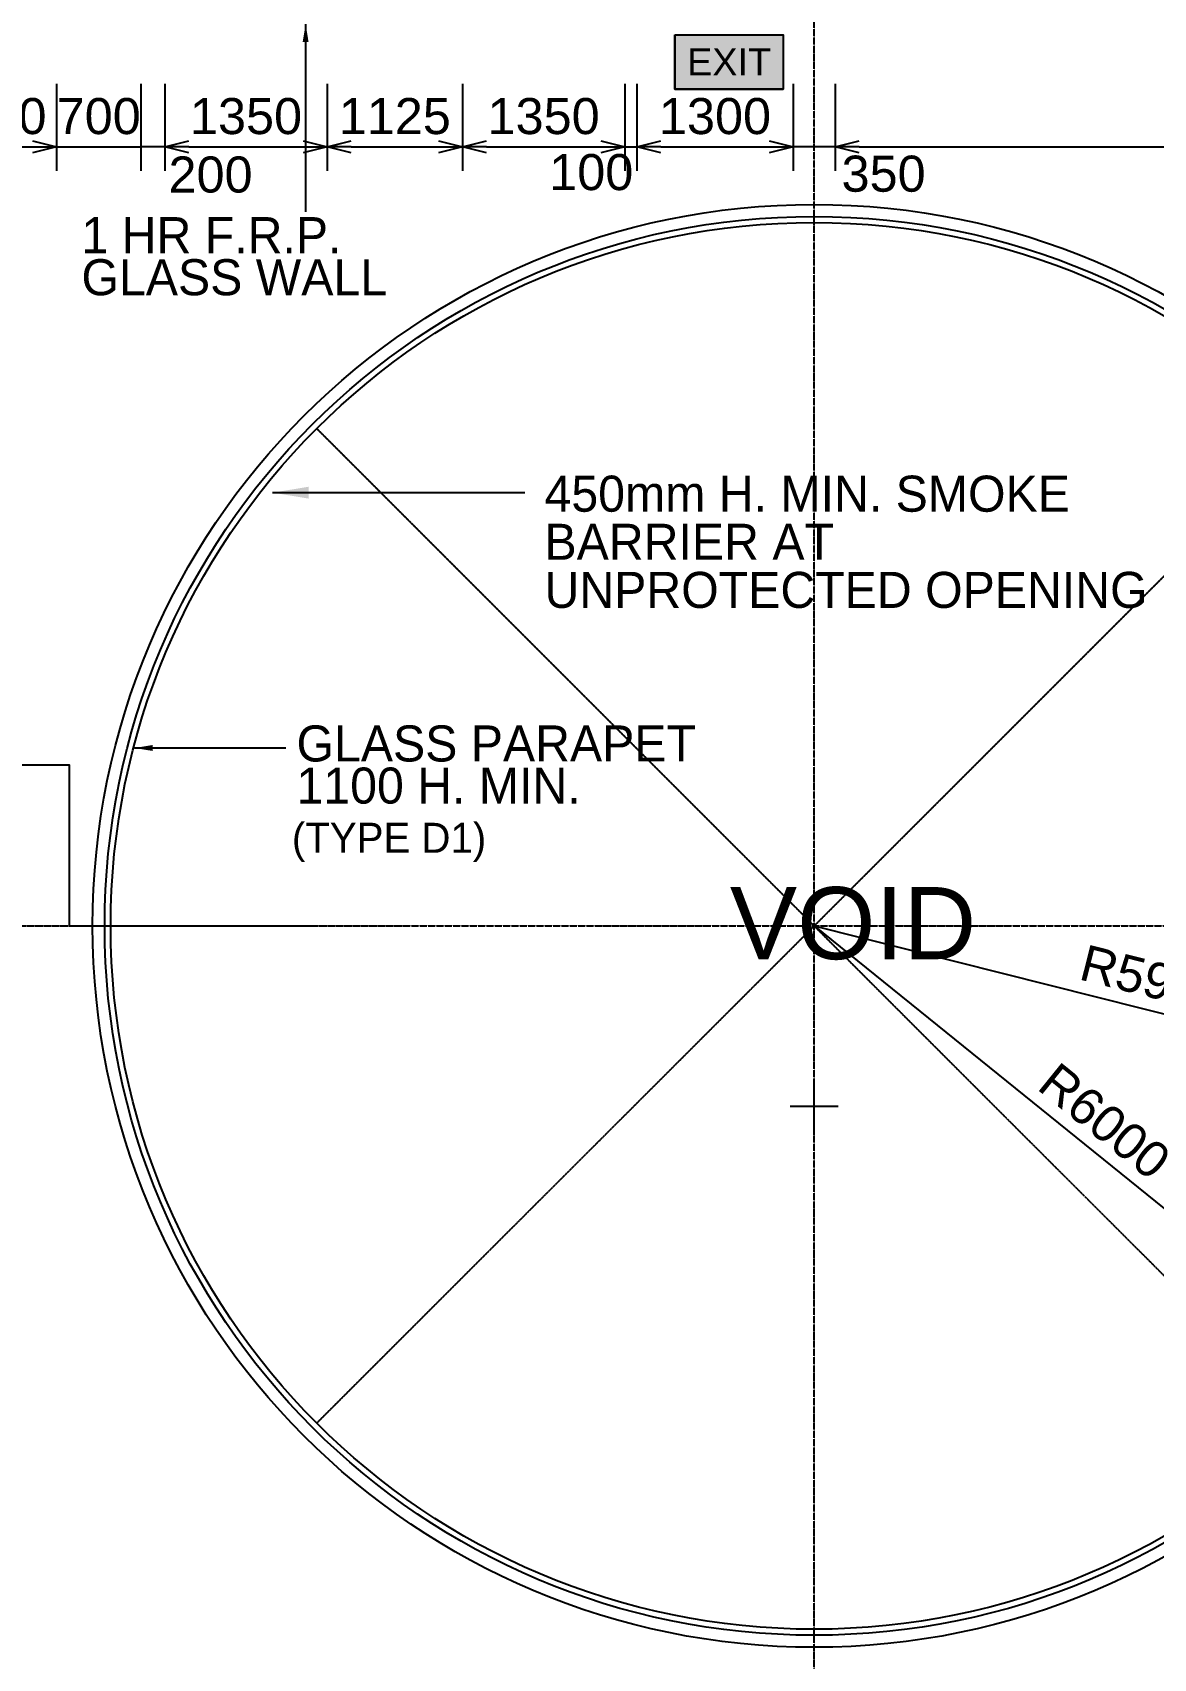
# Model space of a CAD drawing. Header units: millimetres. Extents: x 493 to 50177, y 313 to 55316.
# Drawn here: x 15289 to 24610, y 16092 to 29615 of the extents above; entities that cross this region are included whole.
import ezdxf
from ezdxf.enums import TextEntityAlignment as Align

# ---------------------------------------------------------------- set-up
doc = ezdxf.new("R2010")
doc.units = ezdxf.units.MM
doc.linetypes.add('CENTER', pattern=[50.8, 31.75, -6.35, 6.35, -6.35])
doc.linetypes.add('DASHDOT', pattern=[1, 0.5, -0.25, 0, -0.25])
doc.layers.get('0').update_dxf_attribs({"color": 8})
doc.layers.get('Defpoints').update_dxf_attribs({"color": 8})
for name, color, linetype in [('DLN020__', 8, 'DASHDOT'), ('DLN030', 8, 'Continuous'), ('DLN040_2', 8, 'Continuous'), ('DLN040__', 8, 'Continuous'), ('DLN041__', 8, 'Continuous'), ('DLN052__', 8, 'Continuous'), ('DLN324__', 8, 'Continuous'), ('DLN327__', 8, 'CENTER'), ('DLN580__', 8, 'Continuous'), ('FS-10', 8, 'Continuous')]:
    doc.layers.add(name, color=color, linetype=linetype)
doc.styles.add('ROMANS', font='swissl.ttf')
doc.styles.add('SWIS721LT450', font='swissl.ttf')
doc.styles.add('SWIS721LT750', font='swissl.ttf')
doc.dimstyles.new('INTDIM', dxfattribs={"dimscale": 200, "dimtxt": 2.25, "dimasz": 1.5, "dimexe": 1, "dimexo": 0, "dimgap": 1, "dimtad": 1, "dimdec": 0, "dimrnd": 1, "dimzin": 1, "dimdsep": 46, "dimtxsty": 'SWIS721LT450', "dimcen": 1, "dimclrd": 256, "dimclre": 256, "dimclrt": 256, "dimaunit": 1, "dimadec": 3, "dimazin": 0, "dimtfac": 1, "dimtdec": 0, "dimtix": 1, "dimtmove": 2, "dimatfit": 0, "dimfxl": 1, "dimtolj": 1, "dimtzin": 0, "dimarcsym": 0})

# ---------------------------------------------------------------- blocks, each defined once
blk = doc.blocks.new('DIMARR')
for p, q in [((-1, 0.25), (0, 0)), ((-1, 0), (0, 0)), ((0, 0), (-1, -0.25))]:
    blk.add_line(p, q)
blk = doc.blocks.new('*D247')
at = {"layer": 'Defpoints', "color": 0, "transparency": 16777216}
for p in [(21964, 29387), (29539, 29387), (29539, 28664)]:
    blk.add_point(p, dxfattribs=at)
at = {"layer": 'DLN030', "lineweight": -2, "transparency": 16777216}
for p, q in [((21964, 29187), (21964, 28464)), ((29539, 29187), (29539, 28464)), ((22164, 28664), (29339, 28664))]:
    blk.add_line(p, q, dxfattribs=at)
at = {"layer": 'DLN030', "lineweight": -2, "transparency": 16777216, "xscale": 200, "yscale": 200, "zscale": 200, "rotation": 180}
blk.add_blockref('DIMARR', (21964, 28664), dxfattribs=at)
at = {"layer": 'DLN030', "lineweight": -2, "transparency": 16777216, "xscale": 200, "yscale": 200, "zscale": 200}
blk.add_blockref('DIMARR', (29539, 28664), dxfattribs=at)
at = {"layer": 'DLN030', "transparency": 16777216, "insert": (25751, 28918), "char_height": 300, "attachment_point": 5, "style": 'SWIS721LT450'}
blk.add_mtext('\\A1;7575', dxfattribs=at)
blk = doc.blocks.new('*D319')
at = {"layer": 'Defpoints', "color": 0, "transparency": 16777216}
for p in [(21789, 22185), (27510, 20743)]:
    blk.add_point(p, dxfattribs=at)
at = {"layer": 'DLN030', "lineweight": -2, "transparency": 16777216}
blk.add_line((21789, 22185), (27316, 20792), dxfattribs=at)
at = {"layer": 'DLN030', "lineweight": -2, "transparency": 16777216, "xscale": 200, "yscale": 200, "zscale": 200, "rotation": 345.8505822309886}
blk.add_blockref('DIMARR', (27510, 20743), dxfattribs=at)
at = {"layer": 'DLN030', "transparency": 16777216, "insert": (24614, 21735), "char_height": 300, "attachment_point": 5, "rotation": 345.8506, "style": 'SWIS721LT450'}
blk.add_mtext('\\A1;R5900', dxfattribs=at)
blk = doc.blocks.new('*D361')
at = {"layer": 'Defpoints', "color": 0, "transparency": 16777216}
for p in [(21614, 29387), (21964, 29387), (21614, 28664)]:
    blk.add_point(p, dxfattribs=at)
at = {"layer": 'DLN030', "lineweight": -2, "transparency": 16777216}
for p, q in [((21614, 29187), (21614, 28464)), ((21964, 29187), (21964, 28464)), ((21964, 28664), (21614, 28664))]:
    blk.add_line(p, q, dxfattribs=at)
at = {"layer": 'DLN030', "transparency": 16777216, "insert": (22366, 28439), "char_height": 300, "attachment_point": 5, "style": 'SWIS721LT450'}
blk.add_mtext('\\A1;350', dxfattribs=at)
blk = doc.blocks.new('FSEX-V01')
at = {"layer": 'DLN580__'}
for p, q in [((0, 300), (0, 0)), ((0, 300), (600, 300)), ((600, 300), (600, 0)), ((0, 0), (600, 0))]:
    blk.add_line(p, q, dxfattribs=at)
at = {"layer": 'DLN580__', "style": 'ROMANS'}
blk.add_text('EXIT', height=150, dxfattribs=at).set_placement((300, 150), align=Align.MIDDLE)
blk = doc.blocks.new('*D366')
at = {"layer": 'Defpoints', "color": 0, "transparency": 16777216}
for p in [(16189, 29387), (16389, 29387), (16189, 28664)]:
    blk.add_point(p, dxfattribs=at)
at = {"layer": 'DLN030', "lineweight": -2, "transparency": 16777216}
for p, q in [((16189, 29187), (16189, 28464)), ((16389, 29187), (16389, 28464)), ((16389, 28664), (16189, 28664))]:
    blk.add_line(p, q, dxfattribs=at)
at = {"layer": 'DLN030', "transparency": 16777216, "insert": (16769, 28432), "char_height": 300, "attachment_point": 5, "style": 'SWIS721LT450'}
blk.add_mtext('\\A1;200', dxfattribs=at)
blk = doc.blocks.new('*D367')
at = {"layer": 'Defpoints', "color": 0, "transparency": 16777216}
for p in [(20214, 29387), (20314, 29387), (20314, 28664)]:
    blk.add_point(p, dxfattribs=at)
at = {"layer": 'DLN030', "lineweight": -2, "transparency": 16777216}
for p, q in [((20214, 29187), (20214, 28464)), ((20314, 29187), (20314, 28464)), ((20214, 28664), (20314, 28664))]:
    blk.add_line(p, q, dxfattribs=at)
at = {"layer": 'DLN030', "transparency": 16777216, "insert": (19935, 28452), "char_height": 300, "attachment_point": 5, "style": 'SWIS721LT450'}
blk.add_mtext('\\A1;100', dxfattribs=at)
blk = doc.blocks.new('*D368')
at = {"layer": 'Defpoints', "color": 0, "transparency": 16777216}
for p in [(20314, 29387), (21614, 29387), (21614, 28664)]:
    blk.add_point(p, dxfattribs=at)
at = {"layer": 'DLN030', "lineweight": -2, "transparency": 16777216}
for p, q in [((20314, 29187), (20314, 28464)), ((21614, 29187), (21614, 28464)), ((20514, 28664), (21414, 28664))]:
    blk.add_line(p, q, dxfattribs=at)
at = {"layer": 'DLN030', "lineweight": -2, "transparency": 16777216, "xscale": 200, "yscale": 200, "zscale": 200, "rotation": 180}
blk.add_blockref('DIMARR', (20314, 28664), dxfattribs=at)
at = {"layer": 'DLN030', "lineweight": -2, "transparency": 16777216, "xscale": 200, "yscale": 200, "zscale": 200}
blk.add_blockref('DIMARR', (21614, 28664), dxfattribs=at)
at = {"layer": 'DLN030', "transparency": 16777216, "insert": (20964, 28918), "char_height": 300, "attachment_point": 5, "style": 'SWIS721LT450'}
blk.add_mtext('\\A1;1300', dxfattribs=at)
blk = doc.blocks.new('*D370')
at = {"layer": 'Defpoints', "color": 0, "transparency": 16777216}
for p in [(16389, 29387), (17739, 29387), (17739, 28664)]:
    blk.add_point(p, dxfattribs=at)
at = {"layer": 'DLN030', "lineweight": -2, "transparency": 16777216}
for p, q in [((16389, 29187), (16389, 28464)), ((17739, 29187), (17739, 28464)), ((16589, 28664), (17539, 28664))]:
    blk.add_line(p, q, dxfattribs=at)
at = {"layer": 'DLN030', "lineweight": -2, "transparency": 16777216, "xscale": 200, "yscale": 200, "zscale": 200, "rotation": 180}
blk.add_blockref('DIMARR', (16389, 28664), dxfattribs=at)
at = {"layer": 'DLN030', "lineweight": -2, "transparency": 16777216, "xscale": 200, "yscale": 200, "zscale": 200}
blk.add_blockref('DIMARR', (17739, 28664), dxfattribs=at)
at = {"layer": 'DLN030', "transparency": 16777216, "insert": (17064, 28918), "char_height": 300, "attachment_point": 5, "style": 'SWIS721LT450'}
blk.add_mtext('\\A1;1350', dxfattribs=at)
blk = doc.blocks.new('*D379')
at = {"layer": 'Defpoints', "color": 0, "transparency": 16777216}
for p in [(17739, 29387), (18864, 29387), (18864, 28664)]:
    blk.add_point(p, dxfattribs=at)
at = {"layer": 'DLN030', "lineweight": -2, "transparency": 16777216}
for p, q in [((17739, 29187), (17739, 28464)), ((18864, 29187), (18864, 28464)), ((17939, 28664), (18664, 28664))]:
    blk.add_line(p, q, dxfattribs=at)
at = {"layer": 'DLN030', "lineweight": -2, "transparency": 16777216, "xscale": 200, "yscale": 200, "zscale": 200, "rotation": 180}
blk.add_blockref('DIMARR', (17739, 28664), dxfattribs=at)
at = {"layer": 'DLN030', "lineweight": -2, "transparency": 16777216, "xscale": 200, "yscale": 200, "zscale": 200}
blk.add_blockref('DIMARR', (18864, 28664), dxfattribs=at)
at = {"layer": 'DLN030', "transparency": 16777216, "insert": (18301, 28918), "char_height": 300, "attachment_point": 5, "style": 'SWIS721LT450'}
blk.add_mtext('\\A1;1125', dxfattribs=at)
blk = doc.blocks.new('*D380')
at = {"layer": 'Defpoints', "color": 0, "transparency": 16777216}
for p in [(18864, 29387), (20214, 29387), (20214, 28664)]:
    blk.add_point(p, dxfattribs=at)
at = {"layer": 'DLN030', "lineweight": -2, "transparency": 16777216}
for p, q in [((18864, 29187), (18864, 28464)), ((20214, 29187), (20214, 28464)), ((19064, 28664), (20014, 28664))]:
    blk.add_line(p, q, dxfattribs=at)
at = {"layer": 'DLN030', "lineweight": -2, "transparency": 16777216, "xscale": 200, "yscale": 200, "zscale": 200, "rotation": 180}
blk.add_blockref('DIMARR', (18864, 28664), dxfattribs=at)
at = {"layer": 'DLN030', "lineweight": -2, "transparency": 16777216, "xscale": 200, "yscale": 200, "zscale": 200}
blk.add_blockref('DIMARR', (20214, 28664), dxfattribs=at)
at = {"layer": 'DLN030', "transparency": 16777216, "insert": (19539, 28918), "char_height": 300, "attachment_point": 5, "style": 'SWIS721LT450'}
blk.add_mtext('\\A1;1350', dxfattribs=at)
blk = doc.blocks.new('*D381')
at = {"layer": 'Defpoints', "color": 0, "transparency": 16777216}
for p in [(21789, 22185), (26456, 18414)]:
    blk.add_point(p, dxfattribs=at)
at = {"layer": 'DLN030', "lineweight": -2, "transparency": 16777216}
blk.add_line((21789, 22185), (26300, 18540), dxfattribs=at)
at = {"layer": 'DLN030', "lineweight": -2, "transparency": 16777216, "xscale": 200, "yscale": 200, "zscale": 200, "rotation": 321.0664221303623}
blk.add_blockref('DIMARR', (26456, 18414), dxfattribs=at)
at = {"layer": 'DLN030', "transparency": 16777216, "insert": (24204, 20560), "char_height": 300, "attachment_point": 5, "rotation": 321.0664, "style": 'SWIS721LT450'}
blk.add_mtext('\\A1;R6000', dxfattribs=at)
blk = doc.blocks.new('*D416')
at = {"layer": 'Defpoints', "color": 0, "transparency": 16777216}
for p in [(14389, 29387), (15489, 29387), (15489, 28664)]:
    blk.add_point(p, dxfattribs=at)
at = {"layer": 'DLN030', "lineweight": -2, "transparency": 16777216}
for p, q in [((14389, 29187), (14389, 28464)), ((15489, 29187), (15489, 28464)), ((14589, 28664), (15289, 28664))]:
    blk.add_line(p, q, dxfattribs=at)
at = {"layer": 'DLN030', "lineweight": -2, "transparency": 16777216, "xscale": 200, "yscale": 200, "zscale": 200, "rotation": 180}
blk.add_blockref('DIMARR', (14389, 28664), dxfattribs=at)
at = {"layer": 'DLN030', "lineweight": -2, "transparency": 16777216, "xscale": 200, "yscale": 200, "zscale": 200}
blk.add_blockref('DIMARR', (15489, 28664), dxfattribs=at)
at = {"layer": 'DLN030', "transparency": 16777216, "insert": (14939, 28918), "char_height": 300, "attachment_point": 5, "style": 'SWIS721LT450'}
blk.add_mtext('\\A1;1100', dxfattribs=at)
blk = doc.blocks.new('*D417')
at = {"layer": 'Defpoints', "color": 0, "transparency": 16777216}
for p in [(15489, 29387), (16189, 29387), (16189, 28664)]:
    blk.add_point(p, dxfattribs=at)
at = {"layer": 'DLN030', "lineweight": -2, "transparency": 16777216}
for p, q in [((15489, 29187), (15489, 28464)), ((16189, 29187), (16189, 28464)), ((15489, 28664), (16189, 28664))]:
    blk.add_line(p, q, dxfattribs=at)
at = {"layer": 'DLN030', "transparency": 16777216, "insert": (15839, 28918), "char_height": 300, "attachment_point": 5, "style": 'SWIS721LT450'}
blk.add_mtext('\\A1;700', dxfattribs=at)

msp = doc.modelspace()

# ---------------------------------------------------------------- hatches: boundary and pattern name
at = {"layer": 'FS-10'}
msp.add_hatch(color=256, dxfattribs=at).paths.add_polyline_path([(20631.1, 29595.2), (21531.1, 29595.2), (21531.1, 29145.2), (20631.1, 29145.2)])

# ---------------------------------------------------------------- linework, layer by layer
at = {"layer": 'DLN020__'}
for p, q in [((21788.6, 5935), (21788.6, 51185)), ((1788.6, 22185), (45540.1, 22185))]:
    msp.add_line(p, q, dxfattribs=at)
at = {"layer": 'DLN030'}
for p, q in [((21788.6, 20485), (21788.6, 20885)), ((21588.6, 20685), (21988.6, 20685))]:
    msp.add_line(p, q, dxfattribs=at)
at = {"layer": 'DLN052__', "ltscale": 0.01}
msp.add_lwpolyline([(13849.3, 23524.8), (15592.5, 23524.8), (15592.5, 22185), (17642.4, 22185)], dxfattribs=at)
at = {"layer": 'DLN324__', "ltscale": 0.05}
msp.add_circle((21788.6, 22185), 6000, dxfattribs=at)
at = {"layer": 'DLN324__'}
for radius in [5900, 5850]:
    msp.add_circle((21788.6, 22185), radius, dxfattribs=at)
at = {"layer": 'DLN327__', "ltscale": 0.02}
for p, q in [((25925.2, 18048.4), (17652.1, 26321.6)), ((17652.1, 18048.4), (25925.2, 26321.6))]:
    msp.add_line(p, q, dxfattribs=at)
at = {"layer": 'FS-10'}
msp.add_lwpolyline([(20631.1, 29595.2), (21531.1, 29595.2), (21531.1, 29145.2), (20631.1, 29145.2)], close=True, dxfattribs=at)

# ---------------------------------------------------------------- block references
at = {"layer": 'DLN580__', "xscale": 1.5, "yscale": 1.5, "zscale": 1.5}
msp.add_blockref('FSEX-V01', (20631.1, 29145.2), dxfattribs=at)

# ---------------------------------------------------------------- texts
at = {"layer": 'DLN040_2', "insert": (17445.5, 23042.5), "char_height": 250, "width": 3982.885, "attachment_point": 1, "line_spacing_factor": 0.7, "style": 'SWIS721LT750'}
msp.add_mtext('{\\fUnivers|b0|i0|c0|p34;(TYPE D1)}', dxfattribs=at)
at = {"layer": 'DLN040__', "char_height": 300, "style": 'SWIS721LT750'}
for s, insert, width, attachment_point, line_spacing_factor in [('{\\fUnivers|b0|i0|c0|p34;1 HR F.R.P. GLASS WALL}', (15695.6, 28079.9), 3224.571, 1, 0.7), ('{\\fUnivers|b0|i0|c0|p34;450mm H. MIN. SMOKE BARRIER AT UNPROTECTED OPENING}', (19546.3, 24825.1), 5359.373, 7, 0.8), ('{\\fUnivers|b0|i0|c0|p34;GLASS PARAPET 1100 H. MIN.}', (17483.9, 23852.1), 3974.268, 1, 0.7)]:
    msp.add_mtext(s, dxfattribs=dict(at, insert=insert, width=width, attachment_point=attachment_point, line_spacing_factor=line_spacing_factor))
at = {"layer": 'DLN041__', "style": 'SWIS721LT750'}
msp.add_text('VOID', height=600, dxfattribs=at).set_placement((21087.7, 21907.9))

# ---------------------------------------------------------------- dimensions: what is measured, and where the dimension line sits
at = {"layer": 'DLN030'}
for base, p1, p2, picture, middle in [((15488.6, 28664), (14388.6, 29387.1), (15488.6, 29387.1), '*D416', (14938.6, 28918.2)), ((16188.6, 28664), (15488.6, 29387.1), (16188.6, 29387.1), '*D417', (15838.6, 28918.2)), ((17738.6, 28664), (16388.6, 29387.1), (17738.6, 29387.1), '*D370', (17063.6, 28918.2)), ((18863.6, 28664), (17738.6, 29387.1), (18863.6, 29387.1), '*D379', (18301.1, 28918.2)), ((20213.6, 28664), (18863.6, 29387.1), (20213.6, 29387.1), '*D380', (19538.6, 28918.2)), ((21613.6, 28664), (20313.6, 29387.1), (21613.6, 29387.1), '*D368', (20963.6, 28918.2))]:
    dim = msp.add_linear_dim(base=base, p1=p1, p2=p2, dimstyle='INTDIM', override={"dimscale": 1, "dimtxt": 300, "dimasz": 200, "dimexe": 200, "dimexo": 200, "dimgap": 100, "dimrnd": 0, "dimzin": 0, "dimblk": 'DIMARR', "dimcen": 200, "dimclrt": 256}, dxfattribs=at)
    dim.commit()
    dim.dimension.update_dxf_attribs({"geometry": picture, "text_midpoint": middle})
for base, p1, p2, picture, middle in [((16188.6, 28664), (16388.6, 29387.1), (16188.6, 29387.1), '*D366', (16769.4, 28431.9)), ((20313.6, 28664), (20213.6, 29387.1), (20313.6, 29387.1), '*D367', (19934.9, 28452.4)), ((21613.6, 28664), (21963.6, 29387.1), (21613.6, 29387.1), '*D361', (22365.9, 28439.4))]:
    dim = msp.add_linear_dim(base=base, p1=p1, p2=p2, dimstyle='INTDIM', override={"dimscale": 1, "dimtxt": 300, "dimasz": 200, "dimexe": 200, "dimexo": 200, "dimgap": 100, "dimrnd": 0, "dimzin": 0, "dimblk": 'DIMARR', "dimcen": 200, "dimclrt": 256}, dxfattribs=at)
    dim.commit()
    dim.dimension.update_dxf_attribs({"geometry": picture, "text_midpoint": middle, "dimtype": 160})
dim = msp.add_linear_dim(base=(29538.6, 28664), p1=(21963.6, 29387.1), p2=(29538.6, 29387.1), angle=180, dimstyle='INTDIM', override={"dimscale": 1, "dimtxt": 300, "dimasz": 200, "dimexe": 200, "dimexo": 200, "dimgap": 100, "dimrnd": 0, "dimzin": 0, "dimblk": 'DIMARR', "dimcen": 200, "dimclrt": 256}, dxfattribs=at)
dim.commit()
dim.dimension.update_dxf_attribs({"geometry": '*D247', "text_midpoint": (25751.1, 28918.2)})
for mpoint, picture, middle in [((27509.7, 20742.7), '*D319', (24614.3, 21734.8)), ((26455.9, 18414.5), '*D381', (24204.2, 20560.3))]:
    dim = msp.add_radius_dim(center=(21788.6, 22185), mpoint=mpoint, dimstyle='INTDIM', override={"dimscale": 1, "dimtxt": 300, "dimasz": 200, "dimexe": 200, "dimexo": 200, "dimgap": 100, "dimrnd": 0, "dimzin": 0, "dimblk": 'DIMARR', "dimcen": 200, "dimclrt": 256}, dxfattribs=at)
    dim.commit()
    dim.dimension.update_dxf_attribs({"geometry": picture, "text_midpoint": middle})

# ---------------------------------------------------------------- leaders
at = {"layer": 'DLN040__'}
for points, override in [([(17559.8, 29685), (17559.8, 28123.9)], {"dimscale": 1, "dimtxt": 300, "dimasz": 150, "dimexe": 200, "dimexo": 200, "dimgap": 20, "dimtad": 0, "dimdec": 1, "dimrnd": 0, "dimzin": 0, "dimcen": 200, "dimclrt": 256, "dimtdec": 1}), ([(17285.1, 25788), (19381.9, 25788)], {"dimgap": 1, "dimtad": 0}), ([(16137.5, 23664.4), (17396.2, 23664.4)], {"dimscale": 1, "dimtxt": 300, "dimasz": 150, "dimexe": 200, "dimexo": 200, "dimgap": 20, "dimtad": 0, "dimdec": 1, "dimrnd": 0, "dimzin": 0, "dimcen": 200, "dimclrt": 256, "dimtdec": 1})]:
    msp.add_leader(points, dimstyle='INTDIM', override=override, dxfattribs=at)

doc.saveas('drawing.dxf')
